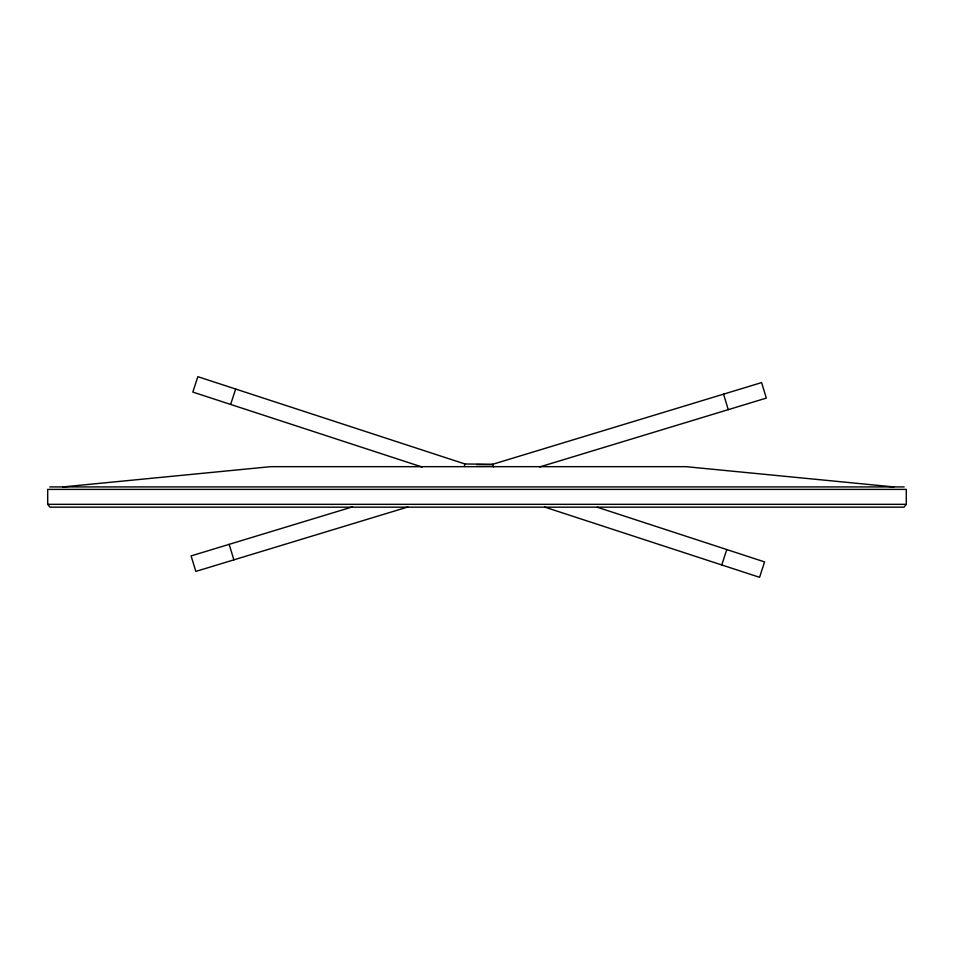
<?xml version="1.0" encoding="UTF-8"?>
<svg xmlns="http://www.w3.org/2000/svg" width="954" height="954" viewBox="0 0 954 954"><rect width="100%" height="100%" fill="white"/><g stroke="black" fill="none" stroke-linecap="round" stroke-linejoin="round"><path stroke-width="1.43" d="M230.629 404.436L235.662 389.041M464.157 466.554L464.992 463.99L492.705 464.288L493.492 466.864M721.761 564.959L726.793 549.564M906.3 504.332L904.022 507.17L49.978 507.17L47.7 504.332L47.7 489.402L906.3 489.402L906.3 504.332L47.7 504.332M352.527 506.872L191.11 555.908L195.82 571.41L407.883 506.979M539.678 466.947L766.312 398.092L761.602 382.59L491.298 464.705L476.642 464.562M62.916 486.922L270.626 466.673L686.069 466.673L893.791 486.922M49.823 486.922L904.177 486.922M464.992 463.99L197.86 376.687L192.827 392.082L422.193 467.055M597.204 507.206L764.595 561.918L759.563 577.313L544.662 507.075M723.549 394.145L728.26 409.648M229.163 544.352L233.873 559.855"/></g></svg>
